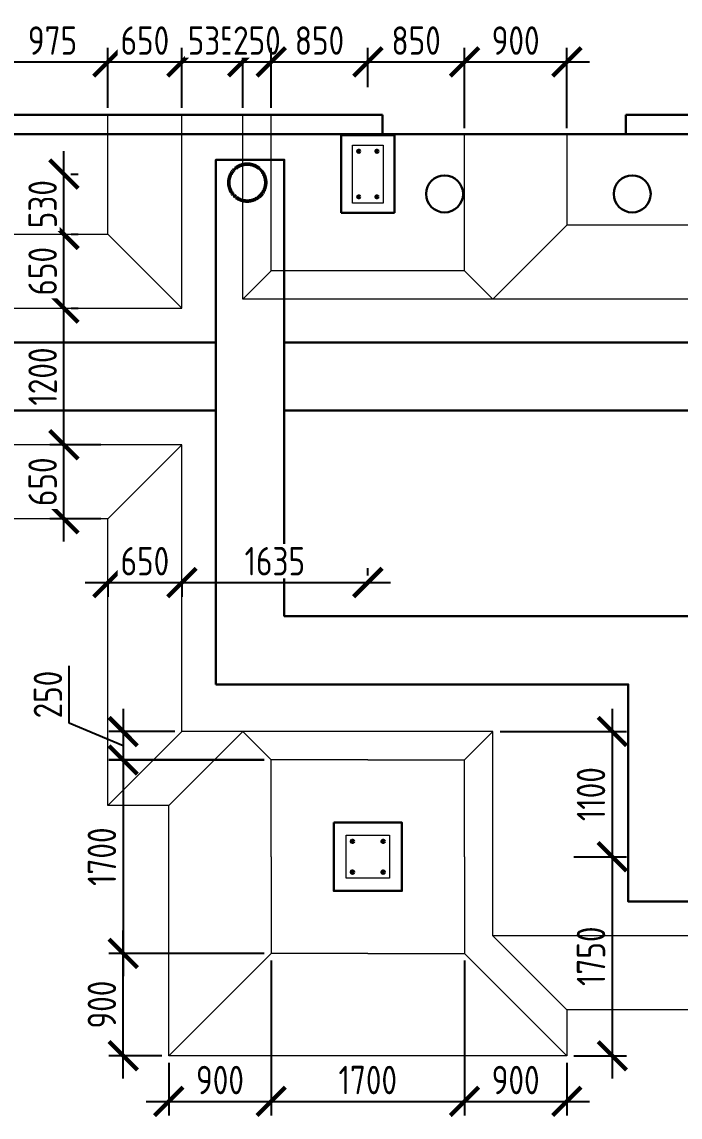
# Model space of a CAD drawing. Header units: millimetres. Extents: x 2559584 to 2748503, y -688364 to -611007.
# Drawn here: x 2593394 to 2599182, y -639916 to -630290 of the extents above; entities that cross this region are included whole.
import ezdxf

# ---------------------------------------------------------------- set-up
doc = ezdxf.new("R2010")
doc.units = ezdxf.units.MM
doc.header["$LTSCALE"] = 50
doc.linetypes.add('PS-HIDDEN1', pattern=[4, 3, -1])
doc.linetypes.add('Штриховая', pattern=[211.666721, 141.111135, -70.555586])
doc.layers.get('Defpoints').update_dxf_attribs({"color": 4})
for name, color, linetype, lineweight in [('___отверстия_пол', 84, 'Continuous', 35), ('_PP__F_Plate', 90, 'Continuous', 40), ('_PP_DIM Linear', 140, 'Continuous', 9), ('ВК_В1', 5, 'Continuous', 30), ('ВК_В2', 150, 'Continuous', 30), ('ВК_К1', 14, 'Continuous', 30), ('Тонкие', 175, 'Continuous', 20)]:
    doc.layers.add(name, color=color, linetype=linetype, lineweight=lineweight)
doc.styles.add('_PP_Text Style', font='isocpeur.ttf', dxfattribs={"width": 0.8})
doc.dimstyles.new('_PP_DIM Style', dxfattribs={"dimtxt": 2.5, "dimasz": 2.5, "dimexe": 1.25, "dimexo": 0.625, "dimtad": 1, "dimdec": 0, "dimrnd": 0.001, "dimtxsty": '_PP_Text Style', "dimblk": 'ARCHTICK', "dimcen": 2.5, "dimdle": 2, "dimadec": 0, "dimazin": 2, "dimtfac": 0.75, "dimtdec": 0, "dimtmove": 0, "dimatfit": 3, "dimfxl": 1, "dimtolj": 1, "dimarcsym": 0})

# ---------------------------------------------------------------- blocks, each defined once
blk = doc.blocks.new('_ARCHTICK')
at = {"color": 0, "linetype": 'ByBlock', "const_width": 0.15}
blk.add_lwpolyline([(-0.5, -0.5), (0.5, 0.5)], dxfattribs=at)
blk = doc.blocks.new('*D620')
at = {"layer": '_PP_DIM Linear', "color": 0, "lineweight": -2, "ltscale": 100, "transparency": 16777216}
for p, q in [((2593810.7, -636454.8), (2593810.7, -635949.8)), ((2594285.1, -636327.4), (2594285.1, -636977.4)), ((2594285.1, -636652.4), (2593810.7, -636454.8)), ((2594738.3, -636527.4), (2594160.1, -636527.4)), ((2595523.3, -636777.4), (2594160.1, -636777.4))]:
    blk.add_line(p, q, dxfattribs=at)
at = {"layer": 'Defpoints', "color": 0, "ltscale": 100, "transparency": 16777216}
for p in [(2594800.8, -636527.4), (2594285.1, -636777.4), (2595585.8, -636777.4)]:
    blk.add_point(p, dxfattribs=at)
at = {"layer": '_PP_DIM Linear', "color": 0, "lineweight": -2, "ltscale": 100, "transparency": 16777216, "xscale": 250, "yscale": 250, "zscale": 250}
for p, rotation in [((2594285.1, -636527.4), 90), ((2594285.1, -636777.4), 270)]:
    blk.add_blockref('_ARCHTICK', p, dxfattribs=dict(at, rotation=rotation))
at = {"layer": '_PP_DIM Linear', "color": 0, "ltscale": 100, "transparency": 16777216, "insert": (2593623.2, -636202.3), "char_height": 250, "attachment_point": 5, "rotation": 90, "style": '_PP_Text Style', "bg_fill": 3, "box_fill_scale": 1.1, "bg_fill_color": 256, "bg_fill_true_color": 13158600, "bg_fill_transparency": 0}
blk.add_mtext('\\A1;250', dxfattribs=at)
blk = doc.blocks.new('*D621')
at = {"layer": '_PP_DIM Linear', "color": 0, "lineweight": -2, "transparency": 16777216}
for p, q in [((2594285.1, -636577.3), (2594285.1, -638677.3)), ((2595523.3, -636777.3), (2594160.1, -636777.3)), ((2595523.3, -638477.3), (2594160.1, -638477.3))]:
    blk.add_line(p, q, dxfattribs=at)
at = {"layer": 'Defpoints', "color": 0, "transparency": 16777216}
for p in [(2595585.8, -636777.3), (2594285.1, -638477.3), (2595585.8, -638477.3)]:
    blk.add_point(p, dxfattribs=at)
at = {"layer": '_PP_DIM Linear', "color": 0, "lineweight": -2, "transparency": 16777216, "xscale": 250, "yscale": 250, "zscale": 250}
for p, rotation in [((2594285.1, -636777.3), 90), ((2594285.1, -638477.3), 270)]:
    blk.add_blockref('_ARCHTICK', p, dxfattribs=dict(at, rotation=rotation))
at = {"layer": '_PP_DIM Linear', "color": 0, "transparency": 16777216, "insert": (2594097.6, -637627.3), "char_height": 250, "attachment_point": 5, "rotation": 90, "style": '_PP_Text Style', "bg_fill": 3, "box_fill_scale": 1.1, "bg_fill_color": 256, "bg_fill_true_color": 13158600, "bg_fill_transparency": 0}
blk.add_mtext('\\A1;1700', dxfattribs=at)
blk = doc.blocks.new('*D622')
at = {"layer": '_PP_DIM Linear', "color": 0, "lineweight": -2, "ltscale": 100, "transparency": 16777216}
for p, q in [((2594285.1, -639577.3), (2594285.1, -638277.3)), ((2594623.4, -638477.3), (2594160.1, -638477.3)), ((2594623.4, -639377.3), (2594160.1, -639377.3))]:
    blk.add_line(p, q, dxfattribs=at)
at = {"layer": 'Defpoints', "color": 0, "ltscale": 100, "transparency": 16777216}
for p in [(2594285.1, -638477.3), (2594685.9, -638477.3), (2594685.9, -639377.3)]:
    blk.add_point(p, dxfattribs=at)
at = {"layer": '_PP_DIM Linear', "color": 0, "lineweight": -2, "ltscale": 100, "transparency": 16777216, "xscale": 250, "yscale": 250, "zscale": 250}
for p, rotation in [((2594285.1, -638477.3), 90), ((2594285.1, -639377.3), 270)]:
    blk.add_blockref('_ARCHTICK', p, dxfattribs=dict(at, rotation=rotation))
at = {"layer": '_PP_DIM Linear', "color": 0, "ltscale": 100, "transparency": 16777216, "insert": (2594097.6, -638927.3), "char_height": 250, "attachment_point": 5, "rotation": 90, "style": '_PP_Text Style', "bg_fill": 3, "box_fill_scale": 1.1, "bg_fill_color": 256, "bg_fill_true_color": 13158600, "bg_fill_transparency": 0}
blk.add_mtext('\\A1;900', dxfattribs=at)
blk = doc.blocks.new('*D623')
at = {"layer": '_PP_DIM Linear', "color": 0, "lineweight": -2, "ltscale": 100, "transparency": 16777216}
for p, q in [((2594685.9, -639439.8), (2594685.9, -639902.7)), ((2595585.9, -639439.8), (2595585.9, -639902.7)), ((2594485.9, -639777.7), (2595785.9, -639777.7))]:
    blk.add_line(p, q, dxfattribs=at)
at = {"layer": 'Defpoints', "color": 0, "ltscale": 100, "transparency": 16777216}
for p in [(2594685.9, -639377.3), (2595585.9, -639377.3), (2595585.9, -639777.7)]:
    blk.add_point(p, dxfattribs=at)
at = {"layer": '_PP_DIM Linear', "color": 0, "lineweight": -2, "ltscale": 100, "transparency": 16777216, "xscale": 250, "yscale": 250, "zscale": 250, "rotation": 180}
blk.add_blockref('_ARCHTICK', (2594685.9, -639777.7), dxfattribs=at)
at = {"layer": '_PP_DIM Linear', "color": 0, "lineweight": -2, "ltscale": 100, "transparency": 16777216, "xscale": 250, "yscale": 250, "zscale": 250}
blk.add_blockref('_ARCHTICK', (2595585.9, -639777.7), dxfattribs=at)
at = {"layer": '_PP_DIM Linear', "color": 0, "ltscale": 100, "transparency": 16777216, "insert": (2595135.9, -639590.2), "char_height": 250, "attachment_point": 5, "style": '_PP_Text Style', "bg_fill": 3, "box_fill_scale": 1.1, "bg_fill_color": 256, "bg_fill_true_color": 13158600, "bg_fill_transparency": 0}
blk.add_mtext('\\A1;900', dxfattribs=at)
blk = doc.blocks.new('*D624')
at = {"layer": '_PP_DIM Linear', "color": 0, "lineweight": -2, "transparency": 16777216}
for p, q in [((2595585.8, -638539.8), (2595585.8, -639902.7)), ((2597285.8, -638539.8), (2597285.8, -639902.7)), ((2595385.8, -639777.7), (2597485.8, -639777.7))]:
    blk.add_line(p, q, dxfattribs=at)
at = {"layer": 'Defpoints', "color": 0, "transparency": 16777216}
for p in [(2595585.8, -638477.3), (2597285.8, -638477.3), (2597285.8, -639777.7)]:
    blk.add_point(p, dxfattribs=at)
at = {"layer": '_PP_DIM Linear', "color": 0, "lineweight": -2, "transparency": 16777216, "xscale": 250, "yscale": 250, "zscale": 250, "rotation": 180}
blk.add_blockref('_ARCHTICK', (2595585.8, -639777.7), dxfattribs=at)
at = {"layer": '_PP_DIM Linear', "color": 0, "lineweight": -2, "transparency": 16777216, "xscale": 250, "yscale": 250, "zscale": 250}
blk.add_blockref('_ARCHTICK', (2597285.8, -639777.7), dxfattribs=at)
at = {"layer": '_PP_DIM Linear', "color": 0, "transparency": 16777216, "insert": (2596435.8, -639590.2), "char_height": 250, "attachment_point": 5, "style": '_PP_Text Style', "bg_fill": 3, "box_fill_scale": 1.1, "bg_fill_color": 256, "bg_fill_true_color": 13158600, "bg_fill_transparency": 0}
blk.add_mtext('\\A1;1700', dxfattribs=at)
blk = doc.blocks.new('*D625')
at = {"layer": '_PP_DIM Linear', "color": 0, "lineweight": -2, "transparency": 16777216}
for p, q in [((2597285.8, -639439.8), (2597285.8, -639902.7)), ((2598185.8, -639439.8), (2598185.8, -639902.7)), ((2597085.8, -639777.7), (2598385.8, -639777.7))]:
    blk.add_line(p, q, dxfattribs=at)
at = {"layer": 'Defpoints', "color": 0, "transparency": 16777216}
for p in [(2597285.8, -639377.3), (2598185.8, -639377.3), (2598185.8, -639777.7)]:
    blk.add_point(p, dxfattribs=at)
at = {"layer": '_PP_DIM Linear', "color": 0, "lineweight": -2, "transparency": 16777216, "xscale": 250, "yscale": 250, "zscale": 250, "rotation": 180}
blk.add_blockref('_ARCHTICK', (2597285.8, -639777.7), dxfattribs=at)
at = {"layer": '_PP_DIM Linear', "color": 0, "lineweight": -2, "transparency": 16777216, "xscale": 250, "yscale": 250, "zscale": 250}
blk.add_blockref('_ARCHTICK', (2598185.8, -639777.7), dxfattribs=at)
at = {"layer": '_PP_DIM Linear', "color": 0, "transparency": 16777216, "insert": (2597735.8, -639590.2), "char_height": 250, "attachment_point": 5, "style": '_PP_Text Style', "bg_fill": 3, "box_fill_scale": 1.1, "bg_fill_color": 256, "bg_fill_true_color": 13158600, "bg_fill_transparency": 0}
blk.add_mtext('\\A1;900', dxfattribs=at)
blk = doc.blocks.new('*D626')
at = {"layer": '_PP_DIM Linear', "color": 0, "lineweight": -2, "ltscale": 100, "transparency": 16777216}
for p, q in [((2598585.9, -636327.4), (2598585.9, -637827.3)), ((2597598.3, -636527.4), (2598710.9, -636527.4)), ((2598248.3, -637627.3), (2598710.9, -637627.3))]:
    blk.add_line(p, q, dxfattribs=at)
at = {"layer": 'Defpoints', "color": 0, "ltscale": 100, "transparency": 16777216}
for p in [(2597535.8, -636527.4), (2598185.8, -637627.3), (2598585.9, -637627.3)]:
    blk.add_point(p, dxfattribs=at)
at = {"layer": '_PP_DIM Linear', "color": 0, "lineweight": -2, "ltscale": 100, "transparency": 16777216, "xscale": 250, "yscale": 250, "zscale": 250}
for p, rotation in [((2598585.9, -636527.4), 90), ((2598585.9, -637627.3), 270)]:
    blk.add_blockref('_ARCHTICK', p, dxfattribs=dict(at, rotation=rotation))
at = {"layer": '_PP_DIM Linear', "color": 0, "ltscale": 100, "transparency": 16777216, "insert": (2598398.4, -637077.4), "char_height": 250, "attachment_point": 5, "rotation": 90, "style": '_PP_Text Style', "bg_fill": 3, "box_fill_scale": 1.1, "bg_fill_color": 256, "bg_fill_true_color": 13158600, "bg_fill_transparency": 0}
blk.add_mtext('\\A1;1100', dxfattribs=at)
blk = doc.blocks.new('*D627')
at = {"layer": '_PP_DIM Linear', "color": 0, "lineweight": -2, "transparency": 16777216}
for p, q in [((2598585.9, -637427.3), (2598585.9, -639577.3)), ((2598248.3, -637627.3), (2598710.9, -637627.3)), ((2598248.3, -639377.3), (2598710.9, -639377.3))]:
    blk.add_line(p, q, dxfattribs=at)
at = {"layer": 'Defpoints', "color": 0, "transparency": 16777216}
for p in [(2598185.8, -637627.3), (2598185.8, -639377.3), (2598585.9, -639377.3)]:
    blk.add_point(p, dxfattribs=at)
at = {"layer": '_PP_DIM Linear', "color": 0, "lineweight": -2, "transparency": 16777216, "xscale": 250, "yscale": 250, "zscale": 250}
for p, rotation in [((2598585.9, -637627.3), 90), ((2598585.9, -639377.3), 270)]:
    blk.add_blockref('_ARCHTICK', p, dxfattribs=dict(at, rotation=rotation))
at = {"layer": '_PP_DIM Linear', "color": 0, "transparency": 16777216, "insert": (2598398.4, -638502.3), "char_height": 250, "attachment_point": 5, "rotation": 90, "style": '_PP_Text Style', "bg_fill": 3, "box_fill_scale": 1.1, "bg_fill_color": 256, "bg_fill_true_color": 13158600, "bg_fill_transparency": 0}
blk.add_mtext('\\A1;1750', dxfattribs=at)
blk = doc.blocks.new('ФП')
at = {"color": 3, "lineweight": -2}
for points in [[(33130, 12520), (33130, 12350)], [(35270, 12520), (35270, 12350)], [(33130, 12350), (35270, 12350)]]:
    blk.add_lwpolyline(points, dxfattribs=at)
at = {"ltscale": 120}
for centre in [(32920, 12200), (33080, 12200), (32920, 11800), (33080, 11800)]:
    blk.add_circle(centre, 10, dxfattribs=at)
at = {"ltscale": 288}
for centre in [(32865, 6135), (33135, 6135), (32865, 5865), (33135, 5865)]:
    blk.add_circle(centre, 12, dxfattribs=at)
at = {"layer": '___отверстия_пол', "color": 1, "lineweight": -2}
for points in [[(31665, 9920.4), (27890, 9920.4), (27890, 12125), (28790, 12125), (28790, 10520.4), (31665, 10520.4)], [(32265, 10520.4), (36145.5, 10520.4), (36145.5, 9920.4), (32265, 9920.4)]]:
    blk.add_lwpolyline(points, dxfattribs=at)
blk.add_lwpolyline([(31665, 7515), (31665, 12125), (32265, 12125), (32265, 8115), (35890, 8115), (35890, 5605), (35290, 5605), (35290, 7515)], close=True, dxfattribs=at)
at = {"layer": '_PP__F_Plate', "color": 1, "linetype": 'PS-HIDDEN1', "lineweight": 15, "ltscale": 100}
for p, q in [((31365, 12520), (32565, 12520)), ((31365, 10820.4), (31365, 12520)), ((29090, 10820.4), (31365, 10820.4)), ((31365, 9620.4), (27590, 9620.4)), ((31365, 7099.9), (31365, 9620.4)), ((31365, 7099.9), (30715, 6449.9)), ((34099.9, 7099.9), (31365, 7099.9)), ((34099.9, 5305), (34099.9, 7099.9)), ((31250, 6449.9), (30715, 6449.9)), ((37900.1, 5305), (34099.9, 5305)), ((37250, 4655), (34749.9, 4655))]:
    blk.add_line(p, q, dxfattribs=at)
at = {"layer": '_PP__F_Plate', "linetype": 'PS-HIDDEN1', "lineweight": 15, "ltscale": 100}
for p, q in [((32150, 11150), (32150, 12520)), ((33850, 11150), (33850, 12350)), ((34749.9, 12350), (34749.9, 11550)), ((34749.9, 11550), (34100, 10900)), ((35930, 11550), (34749.9, 11550)), ((32150, 11150), (31900, 10900)), ((33850, 11150), (32150, 11150)), ((33850, 11150), (34100, 10900)), ((31900, 7099.9), (31250, 6449.9)), ((32150, 6850), (31900, 7099.9)), ((33850, 6850), (34099.9, 7099.9)), ((33000, 6850), (32150, 6850)), ((32150, 6000), (32150, 6850)), ((33000, 6850), (33850, 6850)), ((33850, 6000), (33850, 6850)), ((31250, 6000), (31250, 6449.9)), ((31250, 4250), (31250, 6000)), ((32150, 6000), (32150, 5150)), ((33850, 6000), (33850, 5150)), ((32150, 5150), (31250, 4250)), ((33000, 5150), (32150, 5150)), ((33000, 5150), (33850, 5150)), ((33850, 5150), (34749.9, 4250)), ((34749.9, 4655), (34749.9, 4250)), ((33000, 4250), (31250, 4250)), ((34749.9, 4250), (33000, 4250))]:
    blk.add_line(p, q, dxfattribs=at)
at = {"layer": '_PP__F_Plate', "lineweight": -2, "ltscale": 150}
blk.add_line((14725, 12350), (45380, 12350), dxfattribs=at)
at = {"layer": '_PP__F_Plate', "lineweight": -2}
for p, q in [((32765, 11660.5), (32765, 12340.5)), ((33235, 12340.5), (32765, 12340.5)), ((33235, 11660.5), (33235, 12340.5)), ((33235, 11660.5), (32765, 11660.5))]:
    blk.add_line(p, q, dxfattribs=at)
at = {"layer": '_PP__F_Plate', "lineweight": -2, "ltscale": 150}
for points in [[(12270, 12520), (33130, 12520)], [(35270, 12520), (45435, 12520), (45435, 5495)]]:
    blk.add_lwpolyline(points, dxfattribs=at)
at = {"layer": '_PP__F_Plate', "color": 1, "linetype": 'PS-HIDDEN1', "lineweight": 15, "ltscale": 100}
for points in [[(29740, 12520), (29740, 11470.4), (30715, 11470.4), (30715, 12520)], [(31900, 10900), (31900, 12520)], [(31365, 10820.4), (30715, 11470.4)], [(35930, 10900), (31900, 10900)], [(30715, 8970.4), (26940, 8970.4), (26940, 10250)], [(31365, 9620.4), (30715, 8970.4)], [(30715, 6449.9), (30715, 8970.4)], [(34099.9, 5305), (34749.9, 4655)]]:
    blk.add_lwpolyline(points, dxfattribs=at)
at = {"layer": '_PP__F_Plate', "lineweight": -2}
blk.add_lwpolyline([(32700, 6300), (32700, 5700), (33300, 5700), (33300, 6300)], close=True, dxfattribs=at)
at = {"layer": 'ВК_В1', "color": 3}
blk.add_circle((33675, 11825), 162.5, dxfattribs=at)
at = {"layer": 'ВК_В2', "color": 3}
blk.add_circle((35325, 11825), 162.5, dxfattribs=at)
at = {"layer": 'ВК_К1', "color": 3, "linetype": 'Штриховая', "lineweight": 50, "ltscale": 20}
blk.add_circle((31940.1, 11925), 162.5, dxfattribs=at)
at = {"layer": 'Тонкие', "ltscale": 120}
blk.add_lwpolyline([(32865, 11745), (32865, 12255), (33135, 12255), (33135, 11745)], close=True, dxfattribs=at)
at = {"layer": 'Тонкие', "ltscale": 10}
blk.add_lwpolyline([(32810, 5810), (32810, 6190), (33190, 6190), (33190, 5810)], close=True, dxfattribs=at)
blk = doc.blocks.new('*D437')
at = {"layer": '_PP_DIM Linear', "color": 0, "lineweight": -2, "ltscale": 100, "transparency": 16777216}
for p, q in [((2593175.8, -631044.8), (2593175.8, -630516.6)), ((2594150.8, -631044.8), (2594150.8, -630516.6)), ((2592975.8, -630641.6), (2594350.8, -630641.6))]:
    blk.add_line(p, q, dxfattribs=at)
at = {"layer": 'Defpoints', "color": 0, "ltscale": 100, "transparency": 16777216}
for p in [(2594150.8, -630641.6), (2593175.8, -631107.3), (2594150.8, -631107.3)]:
    blk.add_point(p, dxfattribs=at)
at = {"layer": '_PP_DIM Linear', "color": 0, "lineweight": -2, "ltscale": 100, "transparency": 16777216, "xscale": 250, "yscale": 250, "zscale": 250, "rotation": 180}
blk.add_blockref('_ARCHTICK', (2593175.8, -630641.6), dxfattribs=at)
at = {"layer": '_PP_DIM Linear', "color": 0, "lineweight": -2, "ltscale": 100, "transparency": 16777216, "xscale": 250, "yscale": 250, "zscale": 250}
blk.add_blockref('_ARCHTICK', (2594150.8, -630641.6), dxfattribs=at)
at = {"layer": '_PP_DIM Linear', "color": 0, "ltscale": 100, "transparency": 16777216, "insert": (2593663.3, -630454.1), "char_height": 250, "attachment_point": 5, "style": '_PP_Text Style', "bg_fill": 3, "box_fill_scale": 1.1, "bg_fill_color": 256, "bg_fill_true_color": 13158600, "bg_fill_transparency": 0}
blk.add_mtext('\\A1;975', dxfattribs=at)
blk = doc.blocks.new('*D438')
at = {"layer": '_PP_DIM Linear', "color": 0, "lineweight": -2, "ltscale": 100, "transparency": 16777216}
for p, q in [((2594150.8, -631044.8), (2594150.8, -630516.6)), ((2594800.8, -631044.8), (2594800.8, -630516.6)), ((2593950.8, -630641.6), (2595000.8, -630641.6))]:
    blk.add_line(p, q, dxfattribs=at)
at = {"layer": 'Defpoints', "color": 0, "ltscale": 100, "transparency": 16777216}
for p in [(2594800.8, -630641.6), (2594150.8, -631107.3), (2594800.8, -631107.3)]:
    blk.add_point(p, dxfattribs=at)
at = {"layer": '_PP_DIM Linear', "color": 0, "lineweight": -2, "ltscale": 100, "transparency": 16777216, "xscale": 250, "yscale": 250, "zscale": 250, "rotation": 180}
blk.add_blockref('_ARCHTICK', (2594150.8, -630641.6), dxfattribs=at)
at = {"layer": '_PP_DIM Linear', "color": 0, "lineweight": -2, "ltscale": 100, "transparency": 16777216, "xscale": 250, "yscale": 250, "zscale": 250}
blk.add_blockref('_ARCHTICK', (2594800.8, -630641.6), dxfattribs=at)
at = {"layer": '_PP_DIM Linear', "color": 0, "ltscale": 100, "transparency": 16777216, "insert": (2594475.8, -630454.1), "char_height": 250, "attachment_point": 5, "style": '_PP_Text Style', "bg_fill": 3, "box_fill_scale": 1.1, "bg_fill_color": 256, "bg_fill_true_color": 13158600, "bg_fill_transparency": 0}
blk.add_mtext('\\A1;650', dxfattribs=at)
blk = doc.blocks.new('*D439')
at = {"layer": '_PP_DIM Linear', "color": 0, "lineweight": -2, "ltscale": 100, "transparency": 16777216}
for p, q in [((2594800.8, -631044.8), (2594800.8, -630516.6)), ((2595335.8, -631044.8), (2595335.8, -630516.6)), ((2594600.8, -630641.6), (2595535.8, -630641.6))]:
    blk.add_line(p, q, dxfattribs=at)
at = {"layer": 'Defpoints', "color": 0, "ltscale": 100, "transparency": 16777216}
for p in [(2594800.8, -631107.3), (2595335.8, -631107.3)]:
    blk.add_point(p, dxfattribs=at)
at = {"layer": '_PP_DIM Linear', "color": 0, "lineweight": -2, "ltscale": 100, "transparency": 16777216, "xscale": 250, "yscale": 250, "zscale": 250, "rotation": 180}
blk.add_blockref('_ARCHTICK', (2594800.8, -630641.6), dxfattribs=at)
at = {"layer": '_PP_DIM Linear', "color": 0, "lineweight": -2, "ltscale": 100, "transparency": 16777216, "xscale": 250, "yscale": 250, "zscale": 250}
blk.add_blockref('_ARCHTICK', (2595335.8, -630641.6), dxfattribs=at)
at = {"layer": '_PP_DIM Linear', "color": 0, "ltscale": 100, "transparency": 16777216, "insert": (2595068.3, -630454.1), "char_height": 250, "attachment_point": 5, "style": '_PP_Text Style', "bg_fill": 3, "box_fill_scale": 1.1, "bg_fill_color": 256, "bg_fill_true_color": 13158600, "bg_fill_transparency": 0}
blk.add_mtext('\\A1;535', dxfattribs=at)
at = {"layer": 'Defpoints', "color": 0, "ltscale": 100, "transparency": 16777216}
blk.add_point((2595335.8, -630641.6), dxfattribs=at)
blk = doc.blocks.new('*D440')
at = {"layer": '_PP_DIM Linear', "color": 0, "lineweight": -2, "ltscale": 100, "transparency": 16777216}
for p, q in [((2595335.8, -631044.8), (2595335.8, -630516.6)), ((2595585.8, -631044.8), (2595585.8, -630516.6)), ((2595135.8, -630641.6), (2595785.8, -630641.6))]:
    blk.add_line(p, q, dxfattribs=at)
at = {"layer": 'Defpoints', "color": 0, "ltscale": 100, "transparency": 16777216}
for p in [(2595335.8, -631107.3), (2595585.8, -631107.3)]:
    blk.add_point(p, dxfattribs=at)
at = {"layer": '_PP_DIM Linear', "color": 0, "lineweight": -2, "ltscale": 100, "transparency": 16777216, "xscale": 250, "yscale": 250, "zscale": 250, "rotation": 180}
blk.add_blockref('_ARCHTICK', (2595335.8, -630641.6), dxfattribs=at)
at = {"layer": '_PP_DIM Linear', "color": 0, "lineweight": -2, "ltscale": 100, "transparency": 16777216, "xscale": 250, "yscale": 250, "zscale": 250}
blk.add_blockref('_ARCHTICK', (2595585.8, -630641.6), dxfattribs=at)
at = {"layer": '_PP_DIM Linear', "color": 0, "ltscale": 100, "transparency": 16777216, "insert": (2595460.8, -630454.1), "char_height": 250, "attachment_point": 5, "style": '_PP_Text Style', "bg_fill": 3, "box_fill_scale": 1.1, "bg_fill_color": 256, "bg_fill_true_color": 13158600, "bg_fill_transparency": 0}
blk.add_mtext('\\A1;250', dxfattribs=at)
at = {"layer": 'Defpoints', "color": 0, "ltscale": 100, "transparency": 16777216}
blk.add_point((2595585.8, -630641.6), dxfattribs=at)
blk = doc.blocks.new('*D441')
at = {"layer": '_PP_DIM Linear', "color": 0, "lineweight": -2, "ltscale": 100, "transparency": 16777216}
for p, q in [((2595585.8, -631044.8), (2595585.8, -630516.6)), ((2596435.8, -630864.8), (2596435.8, -630516.6)), ((2595385.8, -630641.6), (2596635.8, -630641.6))]:
    blk.add_line(p, q, dxfattribs=at)
at = {"layer": 'Defpoints', "color": 0, "ltscale": 100, "transparency": 16777216}
for p in [(2596435.8, -630641.6), (2596435.8, -630927.3), (2595585.8, -631107.3)]:
    blk.add_point(p, dxfattribs=at)
at = {"layer": '_PP_DIM Linear', "color": 0, "lineweight": -2, "ltscale": 100, "transparency": 16777216, "xscale": 250, "yscale": 250, "zscale": 250, "rotation": 180}
blk.add_blockref('_ARCHTICK', (2595585.8, -630641.6), dxfattribs=at)
at = {"layer": '_PP_DIM Linear', "color": 0, "lineweight": -2, "ltscale": 100, "transparency": 16777216, "xscale": 250, "yscale": 250, "zscale": 250}
blk.add_blockref('_ARCHTICK', (2596435.8, -630641.6), dxfattribs=at)
at = {"layer": '_PP_DIM Linear', "color": 0, "ltscale": 100, "transparency": 16777216, "insert": (2596010.8, -630454.1), "char_height": 250, "attachment_point": 5, "style": '_PP_Text Style', "bg_fill": 3, "box_fill_scale": 1.1, "bg_fill_color": 256, "bg_fill_true_color": 13158600, "bg_fill_transparency": 0}
blk.add_mtext('\\A1;850', dxfattribs=at)
blk = doc.blocks.new('*D442')
at = {"layer": '_PP_DIM Linear', "color": 0, "lineweight": -2, "ltscale": 100, "transparency": 16777216}
for p, q in [((2596435.8, -630864.8), (2596435.8, -630516.6)), ((2597285.8, -631224.8), (2597285.8, -630516.6)), ((2596235.8, -630641.6), (2597485.8, -630641.6))]:
    blk.add_line(p, q, dxfattribs=at)
at = {"layer": 'Defpoints', "color": 0, "ltscale": 100, "transparency": 16777216}
for p in [(2597285.8, -630641.6), (2596435.8, -630927.3), (2597285.8, -631287.3)]:
    blk.add_point(p, dxfattribs=at)
at = {"layer": '_PP_DIM Linear', "color": 0, "lineweight": -2, "ltscale": 100, "transparency": 16777216, "xscale": 250, "yscale": 250, "zscale": 250, "rotation": 180}
blk.add_blockref('_ARCHTICK', (2596435.8, -630641.6), dxfattribs=at)
at = {"layer": '_PP_DIM Linear', "color": 0, "lineweight": -2, "ltscale": 100, "transparency": 16777216, "xscale": 250, "yscale": 250, "zscale": 250}
blk.add_blockref('_ARCHTICK', (2597285.8, -630641.6), dxfattribs=at)
at = {"layer": '_PP_DIM Linear', "color": 0, "ltscale": 100, "transparency": 16777216, "insert": (2596860.8, -630454.1), "char_height": 250, "attachment_point": 5, "style": '_PP_Text Style', "bg_fill": 3, "box_fill_scale": 1.1, "bg_fill_color": 256, "bg_fill_true_color": 13158600, "bg_fill_transparency": 0}
blk.add_mtext('\\A1;850', dxfattribs=at)
blk = doc.blocks.new('*D443')
at = {"layer": '_PP_DIM Linear', "color": 0, "lineweight": -2, "ltscale": 100, "transparency": 16777216}
for p, q in [((2597285.8, -631224.8), (2597285.8, -630516.6)), ((2598185.8, -631224.8), (2598185.8, -630516.6)), ((2597085.8, -630641.6), (2598385.8, -630641.6))]:
    blk.add_line(p, q, dxfattribs=at)
at = {"layer": 'Defpoints', "color": 0, "ltscale": 100, "transparency": 16777216}
for p in [(2598185.8, -630641.6), (2597285.8, -631287.3), (2598185.8, -631287.3)]:
    blk.add_point(p, dxfattribs=at)
at = {"layer": '_PP_DIM Linear', "color": 0, "lineweight": -2, "ltscale": 100, "transparency": 16777216, "xscale": 250, "yscale": 250, "zscale": 250, "rotation": 180}
blk.add_blockref('_ARCHTICK', (2597285.8, -630641.6), dxfattribs=at)
at = {"layer": '_PP_DIM Linear', "color": 0, "lineweight": -2, "ltscale": 100, "transparency": 16777216, "xscale": 250, "yscale": 250, "zscale": 250}
blk.add_blockref('_ARCHTICK', (2598185.8, -630641.6), dxfattribs=at)
at = {"layer": '_PP_DIM Linear', "color": 0, "ltscale": 100, "transparency": 16777216, "insert": (2597735.8, -630454.1), "char_height": 250, "attachment_point": 5, "style": '_PP_Text Style', "bg_fill": 3, "box_fill_scale": 1.1, "bg_fill_color": 256, "bg_fill_true_color": 13158600, "bg_fill_transparency": 0}
blk.add_mtext('\\A1;900', dxfattribs=at)
blk = doc.blocks.new('*D461')
at = {"layer": '_PP_DIM Linear', "color": 0, "lineweight": -2, "ltscale": 100, "transparency": 16777216}
for p, q in [((2593764.1, -634856.9), (2593764.1, -633806.9)), ((2594088.3, -634006.9), (2593639.1, -634006.9)), ((2594088.3, -634656.9), (2593639.1, -634656.9))]:
    blk.add_line(p, q, dxfattribs=at)
at = {"layer": 'Defpoints', "color": 0, "ltscale": 100, "transparency": 16777216}
for p in [(2593764.1, -634006.9), (2594150.8, -634006.9), (2594150.8, -634656.9)]:
    blk.add_point(p, dxfattribs=at)
at = {"layer": '_PP_DIM Linear', "color": 0, "lineweight": -2, "ltscale": 100, "transparency": 16777216, "xscale": 250, "yscale": 250, "zscale": 250}
for p, rotation in [((2593764.1, -634006.9), 90), ((2593764.1, -634656.9), 270)]:
    blk.add_blockref('_ARCHTICK', p, dxfattribs=dict(at, rotation=rotation))
at = {"layer": '_PP_DIM Linear', "color": 0, "ltscale": 100, "transparency": 16777216, "insert": (2593576.6, -634331.9), "char_height": 250, "attachment_point": 5, "rotation": 90, "style": '_PP_Text Style', "bg_fill": 3, "box_fill_scale": 1.1, "bg_fill_color": 256, "bg_fill_true_color": 13158600, "bg_fill_transparency": 0}
blk.add_mtext('\\A1;650', dxfattribs=at)
blk = doc.blocks.new('*D462')
at = {"layer": '_PP_DIM Linear', "color": 0, "lineweight": -2, "ltscale": 100, "transparency": 16777216}
for p, q in [((2593764.1, -634206.9), (2593764.1, -632606.9)), ((2593826.6, -632806.9), (2593889.1, -632806.9)), ((2594088.3, -634006.9), (2593639.1, -634006.9))]:
    blk.add_line(p, q, dxfattribs=at)
at = {"layer": 'Defpoints', "color": 0, "ltscale": 100, "transparency": 16777216}
for p in [(2593764.1, -632806.9), (2593764.1, -632806.9), (2594150.8, -634006.9)]:
    blk.add_point(p, dxfattribs=at)
at = {"layer": '_PP_DIM Linear', "color": 0, "lineweight": -2, "ltscale": 100, "transparency": 16777216, "xscale": 250, "yscale": 250, "zscale": 250}
for p, rotation in [((2593764.1, -632806.9), 90), ((2593764.1, -634006.9), 270)]:
    blk.add_blockref('_ARCHTICK', p, dxfattribs=dict(at, rotation=rotation))
at = {"layer": '_PP_DIM Linear', "color": 0, "ltscale": 100, "transparency": 16777216, "insert": (2593576.6, -633406.9), "char_height": 250, "attachment_point": 5, "rotation": 90, "style": '_PP_Text Style', "bg_fill": 3, "box_fill_scale": 1.1, "bg_fill_color": 256, "bg_fill_true_color": 13158600, "bg_fill_transparency": 0}
blk.add_mtext('\\A1;1200', dxfattribs=at)
blk = doc.blocks.new('*D463')
at = {"layer": '_PP_DIM Linear', "color": 0, "lineweight": -2, "ltscale": 100, "transparency": 16777216}
for p, q in [((2593764.1, -633006.9), (2593764.1, -631956.9)), ((2593826.6, -632156.9), (2593889.1, -632156.9)), ((2593826.6, -632806.9), (2593889.1, -632806.9))]:
    blk.add_line(p, q, dxfattribs=at)
at = {"layer": 'Defpoints', "color": 0, "ltscale": 100, "transparency": 16777216}
for p in [(2593764.1, -632156.9), (2593764.1, -632156.9), (2593764.1, -632806.9)]:
    blk.add_point(p, dxfattribs=at)
at = {"layer": '_PP_DIM Linear', "color": 0, "lineweight": -2, "ltscale": 100, "transparency": 16777216, "xscale": 250, "yscale": 250, "zscale": 250}
for p, rotation in [((2593764.1, -632156.9), 90), ((2593764.1, -632806.9), 270)]:
    blk.add_blockref('_ARCHTICK', p, dxfattribs=dict(at, rotation=rotation))
at = {"layer": '_PP_DIM Linear', "color": 0, "ltscale": 100, "transparency": 16777216, "insert": (2593576.6, -632481.9), "char_height": 250, "attachment_point": 5, "rotation": 90, "style": '_PP_Text Style', "bg_fill": 3, "box_fill_scale": 1.1, "bg_fill_color": 256, "bg_fill_true_color": 13158600, "bg_fill_transparency": 0}
blk.add_mtext('\\A1;650', dxfattribs=at)
blk = doc.blocks.new('*D464')
at = {"layer": '_PP_DIM Linear', "color": 0, "lineweight": -2, "ltscale": 100, "transparency": 16777216}
for p, q in [((2593764.1, -632356.9), (2593764.1, -631427.3)), ((2593825.6, -631627.3), (2593889.1, -631627.3)), ((2593826.6, -632156.9), (2593889.1, -632156.9))]:
    blk.add_line(p, q, dxfattribs=at)
at = {"layer": '_PP_DIM Linear', "color": 0, "lineweight": -2, "ltscale": 100, "transparency": 16777216, "xscale": 250, "yscale": 250, "zscale": 250}
for p, rotation in [((2593764.1, -631627.3), 90), ((2593764.1, -632156.9), 270)]:
    blk.add_blockref('_ARCHTICK', p, dxfattribs=dict(at, rotation=rotation))
at = {"layer": '_PP_DIM Linear', "color": 0, "ltscale": 100, "transparency": 16777216, "insert": (2593576.6, -631892.1), "char_height": 250, "attachment_point": 5, "rotation": 90, "style": '_PP_Text Style', "bg_fill": 3, "box_fill_scale": 1.1, "bg_fill_color": 256, "bg_fill_true_color": 13158600, "bg_fill_transparency": 0}
blk.add_mtext('\\A1;530', dxfattribs=at)
at = {"layer": 'Defpoints', "color": 0, "ltscale": 100, "transparency": 16777216}
for p in [(2593763.1, -631627.3), (2593764.1, -631627.3), (2593764.1, -632156.9)]:
    blk.add_point(p, dxfattribs=at)
blk = doc.blocks.new('*D467')
at = {"layer": '_PP_DIM Linear', "color": 0, "lineweight": -2, "ltscale": 100, "transparency": 16777216}
for p, q in [((2594150.8, -635206.2), (2594150.8, -635342.6)), ((2594800.8, -635206.2), (2594800.8, -635342.6)), ((2593950.8, -635217.6), (2595000.8, -635217.6))]:
    blk.add_line(p, q, dxfattribs=at)
at = {"layer": 'Defpoints', "color": 0, "ltscale": 100, "transparency": 16777216}
for p in [(2594150.8, -635143.7), (2594800.8, -635143.7), (2594800.8, -635217.6)]:
    blk.add_point(p, dxfattribs=at)
at = {"layer": '_PP_DIM Linear', "color": 0, "lineweight": -2, "ltscale": 100, "transparency": 16777216, "xscale": 250, "yscale": 250, "zscale": 250, "rotation": 180}
blk.add_blockref('_ARCHTICK', (2594150.8, -635217.6), dxfattribs=at)
at = {"layer": '_PP_DIM Linear', "color": 0, "lineweight": -2, "ltscale": 100, "transparency": 16777216, "xscale": 250, "yscale": 250, "zscale": 250}
blk.add_blockref('_ARCHTICK', (2594800.8, -635217.6), dxfattribs=at)
at = {"layer": '_PP_DIM Linear', "color": 0, "ltscale": 100, "transparency": 16777216, "insert": (2594475.8, -635030.1), "char_height": 250, "attachment_point": 5, "style": '_PP_Text Style', "bg_fill": 3, "box_fill_scale": 1.1, "bg_fill_color": 256, "bg_fill_true_color": 13158600, "bg_fill_transparency": 0}
blk.add_mtext('\\A1;650', dxfattribs=at)
blk = doc.blocks.new('*D468')
at = {"layer": '_PP_DIM Linear', "color": 0, "lineweight": -2, "ltscale": 100, "transparency": 16777216}
for p, q in [((2596435.8, -635155.1), (2596435.8, -635092.6)), ((2594800.8, -635206.2), (2594800.8, -635342.6)), ((2594600.8, -635217.6), (2596635.8, -635217.6))]:
    blk.add_line(p, q, dxfattribs=at)
at = {"layer": 'Defpoints', "color": 0, "ltscale": 100, "transparency": 16777216}
for p in [(2594800.8, -635143.7), (2596435.8, -635217.6), (2596435.8, -635217.6)]:
    blk.add_point(p, dxfattribs=at)
at = {"layer": '_PP_DIM Linear', "color": 0, "lineweight": -2, "ltscale": 100, "transparency": 16777216, "xscale": 250, "yscale": 250, "zscale": 250, "rotation": 180}
blk.add_blockref('_ARCHTICK', (2594800.8, -635217.6), dxfattribs=at)
at = {"layer": '_PP_DIM Linear', "color": 0, "lineweight": -2, "ltscale": 100, "transparency": 16777216, "xscale": 250, "yscale": 250, "zscale": 250}
blk.add_blockref('_ARCHTICK', (2596435.8, -635217.6), dxfattribs=at)
at = {"layer": '_PP_DIM Linear', "color": 0, "ltscale": 100, "transparency": 16777216, "insert": (2595618.3, -635030.1), "char_height": 250, "attachment_point": 5, "style": '_PP_Text Style', "bg_fill": 3, "box_fill_scale": 1.1, "bg_fill_color": 256, "bg_fill_true_color": 13158600, "bg_fill_transparency": 0}
blk.add_mtext('\\A1;1635', dxfattribs=at)

msp = doc.modelspace()

# ---------------------------------------------------------------- dimensions: what is measured, and where the dimension line sits
at = {"layer": '_PP_DIM Linear', "ltscale": 100}
dim = msp.add_linear_dim(base=(2594285.1, -636777.4), p1=(2594800.8, -636527.4), p2=(2595585.8, -636777.4), angle=90, dimstyle='_PP_DIM Style', override={"dimscale": 100, "dimtmove": 1, "dimtfill": 1}, dxfattribs=at)
dim.commit()
dim.dimension.update_dxf_attribs({"geometry": '*D620', "text_midpoint": (2593810.7, -636392.3), "dimtype": 160})
dim = msp.add_linear_dim(base=(2598585.9, -637627.3), p1=(2597535.8, -636527.4), p2=(2598185.8, -637627.3), angle=270, dimstyle='_PP_DIM Style', override={"dimscale": 100, "dimtfill": 1}, dxfattribs=at)
dim.commit()
dim.dimension.update_dxf_attribs({"geometry": '*D626', "text_midpoint": (2598398.4, -637077.4)})

# ---------------------------------------------------------------- next in the draw order: dimensions: what is measured, and where the dimension line sits
at = {"layer": '_PP_DIM Linear'}
dim = msp.add_linear_dim(base=(2594285.1, -638477.3), p1=(2595585.8, -636777.3), p2=(2595585.8, -638477.3), angle=90, dimstyle='_PP_DIM Style', override={"dimscale": 100, "dimtmove": 1, "dimtfill": 1}, dxfattribs=at)
dim.commit()
dim.dimension.update_dxf_attribs({"geometry": '*D621', "text_midpoint": (2594097.6, -637627.3)})

# ---------------------------------------------------------------- next in the draw order: dimensions: what is measured, and where the dimension line sits
at = {"layer": '_PP_DIM Linear', "ltscale": 100}
dim = msp.add_linear_dim(base=(2594285.1, -638477.3), p1=(2594685.9, -639377.3), p2=(2594685.9, -638477.3), angle=270, dimstyle='_PP_DIM Style', override={"dimscale": 100, "dimtfill": 1}, dxfattribs=at)
dim.commit()
dim.dimension.update_dxf_attribs({"geometry": '*D622', "text_midpoint": (2594097.6, -638927.3)})

# ---------------------------------------------------------------- next in the draw order: dimensions: what is measured, and where the dimension line sits
dim = msp.add_linear_dim(base=(2595585.9, -639777.7), p1=(2594685.9, -639377.3), p2=(2595585.9, -639377.3), dimstyle='_PP_DIM Style', override={"dimscale": 100, "dimtfill": 1}, dxfattribs=at)
dim.commit()
dim.dimension.update_dxf_attribs({"geometry": '*D623', "text_midpoint": (2595135.9, -639590.2)})

# ---------------------------------------------------------------- next in the draw order: dimensions: what is measured, and where the dimension line sits
at = {"layer": '_PP_DIM Linear'}
dim = msp.add_linear_dim(base=(2597285.8, -639777.7), p1=(2595585.8, -638477.3), p2=(2597285.8, -638477.3), dimstyle='_PP_DIM Style', override={"dimscale": 100, "dimtmove": 1, "dimtfill": 1}, dxfattribs=at)
dim.commit()
dim.dimension.update_dxf_attribs({"geometry": '*D624', "text_midpoint": (2596435.8, -639590.2)})

# ---------------------------------------------------------------- next in the draw order: dimensions: what is measured, and where the dimension line sits
dim = msp.add_linear_dim(base=(2598185.8, -639777.7), p1=(2597285.8, -639377.3), p2=(2598185.8, -639377.3), dimstyle='_PP_DIM Style', override={"dimscale": 100, "dimtmove": 1, "dimtfill": 1}, dxfattribs=at)
dim.commit()
dim.dimension.update_dxf_attribs({"geometry": '*D625', "text_midpoint": (2597735.8, -639590.2)})

# ---------------------------------------------------------------- next in the draw order: dimensions: what is measured, and where the dimension line sits
dim = msp.add_linear_dim(base=(2598585.9, -639377.3), p1=(2598185.8, -637627.3), p2=(2598185.8, -639377.3), angle=270, dimstyle='_PP_DIM Style', override={"dimscale": 100, "dimtmove": 1, "dimtfill": 1}, dxfattribs=at)
dim.commit()
dim.dimension.update_dxf_attribs({"geometry": '*D627', "text_midpoint": (2598398.4, -638502.3)})

# ---------------------------------------------------------------- next in the draw order: block references
at = {"layer": '_PP__F_Plate', "color": 3, "lineweight": 30}
msp.add_blockref('ФП', (2563435.8, -643627.3), dxfattribs=at)

# ---------------------------------------------------------------- next in the draw order: dimensions: what is measured, and where the dimension line sits
at = {"layer": '_PP_DIM Linear', "ltscale": 100}
dim = msp.add_linear_dim(base=(2594150.8, -630641.6), p1=(2593175.8, -631107.3), p2=(2594150.8, -631107.3), dimstyle='_PP_DIM Style', override={"dimscale": 100, "dimtfill": 1}, dxfattribs=at)
dim.commit()
dim.dimension.update_dxf_attribs({"geometry": '*D437', "text_midpoint": (2593663.3, -630454.1)})
dim = msp.add_linear_dim(base=(2593764.1, -634006.9), p1=(2594150.8, -634656.9), p2=(2594150.8, -634006.9), angle=90, dimstyle='_PP_DIM Style', override={"dimscale": 100, "dimtfill": 1}, dxfattribs=at)
dim.commit()
dim.dimension.update_dxf_attribs({"geometry": '*D461', "text_midpoint": (2593576.6, -634331.9)})

# ---------------------------------------------------------------- next in the draw order: dimensions: what is measured, and where the dimension line sits
for base, p1, p2, override, picture, middle in [((2594800.8, -630641.6), (2594150.8, -631107.3), (2594800.8, -631107.3), {"dimscale": 100, "dimtfill": 1}, '*D438', (2594475.8, -630454.1)), ((2594800.8, -635217.6), (2594150.8, -635143.7), (2594800.8, -635143.7), {"dimscale": 100, "dimtmove": 1, "dimtfill": 1}, '*D467', (2594475.8, -635030.1))]:
    dim = msp.add_linear_dim(base=base, p1=p1, p2=p2, dimstyle='_PP_DIM Style', override=override, dxfattribs=at)
    dim.commit()
    dim.dimension.update_dxf_attribs({"geometry": picture, "text_midpoint": middle})
dim = msp.add_linear_dim(base=(2593764.1, -632806.9), p1=(2594150.8, -634006.9), p2=(2593764.1, -632806.9), angle=90, dimstyle='_PP_DIM Style', override={"dimscale": 100, "dimtfill": 1}, dxfattribs=at)
dim.commit()
dim.dimension.update_dxf_attribs({"geometry": '*D462', "text_midpoint": (2593576.6, -633406.9)})

# ---------------------------------------------------------------- next in the draw order: dimensions: what is measured, and where the dimension line sits
for base, p1, p2, override, picture, middle in [((2595335.8, -630641.6), (2594800.8, -631107.3), (2595335.8, -631107.3), {"dimscale": 100, "dimtfill": 1}, '*D439', (2595068.3, -630454.1)), ((2596435.8, -635217.6), (2594800.8, -635143.7), (2596435.8, -635217.6), {"dimscale": 100, "dimtmove": 1, "dimtfill": 1}, '*D468', (2595618.3, -635030.1))]:
    dim = msp.add_linear_dim(base=base, p1=p1, p2=p2, dimstyle='_PP_DIM Style', override=override, dxfattribs=at)
    dim.commit()
    dim.dimension.update_dxf_attribs({"geometry": picture, "text_midpoint": middle})
dim = msp.add_linear_dim(base=(2593764.1, -632156.9), p1=(2593764.1, -632806.9), p2=(2593764.1, -632156.9), angle=90, dimstyle='_PP_DIM Style', override={"dimscale": 100, "dimtfill": 1}, dxfattribs=at)
dim.commit()
dim.dimension.update_dxf_attribs({"geometry": '*D463', "text_midpoint": (2593576.6, -632481.9)})

# ---------------------------------------------------------------- next in the draw order: dimensions: what is measured, and where the dimension line sits
dim = msp.add_linear_dim(base=(2595585.8, -630641.6), p1=(2595335.8, -631107.3), p2=(2595585.8, -631107.3), dimstyle='_PP_DIM Style', override={"dimscale": 100, "dimtfill": 1}, dxfattribs=at)
dim.commit()
dim.dimension.update_dxf_attribs({"geometry": '*D440', "text_midpoint": (2595460.8, -630641.6), "dimtype": 160})
dim = msp.add_linear_dim(base=(2593764.1, -631627.3), p1=(2593764.1, -632156.9), p2=(2593763.1, -631627.3), angle=90, dimstyle='_PP_DIM Style', override={"dimscale": 100, "dimtfill": 1}, dxfattribs=at)
dim.commit()
dim.dimension.update_dxf_attribs({"geometry": '*D464', "text_midpoint": (2593576.6, -631892.1)})

# ---------------------------------------------------------------- next in the draw order: dimensions: what is measured, and where the dimension line sits
dim = msp.add_linear_dim(base=(2596435.8, -630641.6), p1=(2595585.8, -631107.3), p2=(2596435.8, -630927.3), dimstyle='_PP_DIM Style', override={"dimscale": 100, "dimtfill": 1}, dxfattribs=at)
dim.commit()
dim.dimension.update_dxf_attribs({"geometry": '*D441', "text_midpoint": (2596010.8, -630454.1)})

# ---------------------------------------------------------------- next in the draw order: dimensions: what is measured, and where the dimension line sits
dim = msp.add_linear_dim(base=(2597285.8, -630641.6), p1=(2596435.8, -630927.3), p2=(2597285.8, -631287.3), dimstyle='_PP_DIM Style', override={"dimscale": 100, "dimtfill": 1}, dxfattribs=at)
dim.commit()
dim.dimension.update_dxf_attribs({"geometry": '*D442', "text_midpoint": (2596860.8, -630454.1)})

# ---------------------------------------------------------------- next in the draw order: dimensions: what is measured, and where the dimension line sits
dim = msp.add_linear_dim(base=(2598185.8, -630641.6), p1=(2597285.8, -631287.3), p2=(2598185.8, -631287.3), dimstyle='_PP_DIM Style', override={"dimscale": 100, "dimtfill": 1}, dxfattribs=at)
dim.commit()
dim.dimension.update_dxf_attribs({"geometry": '*D443', "text_midpoint": (2597735.8, -630454.1)})

doc.saveas('drawing.dxf')
